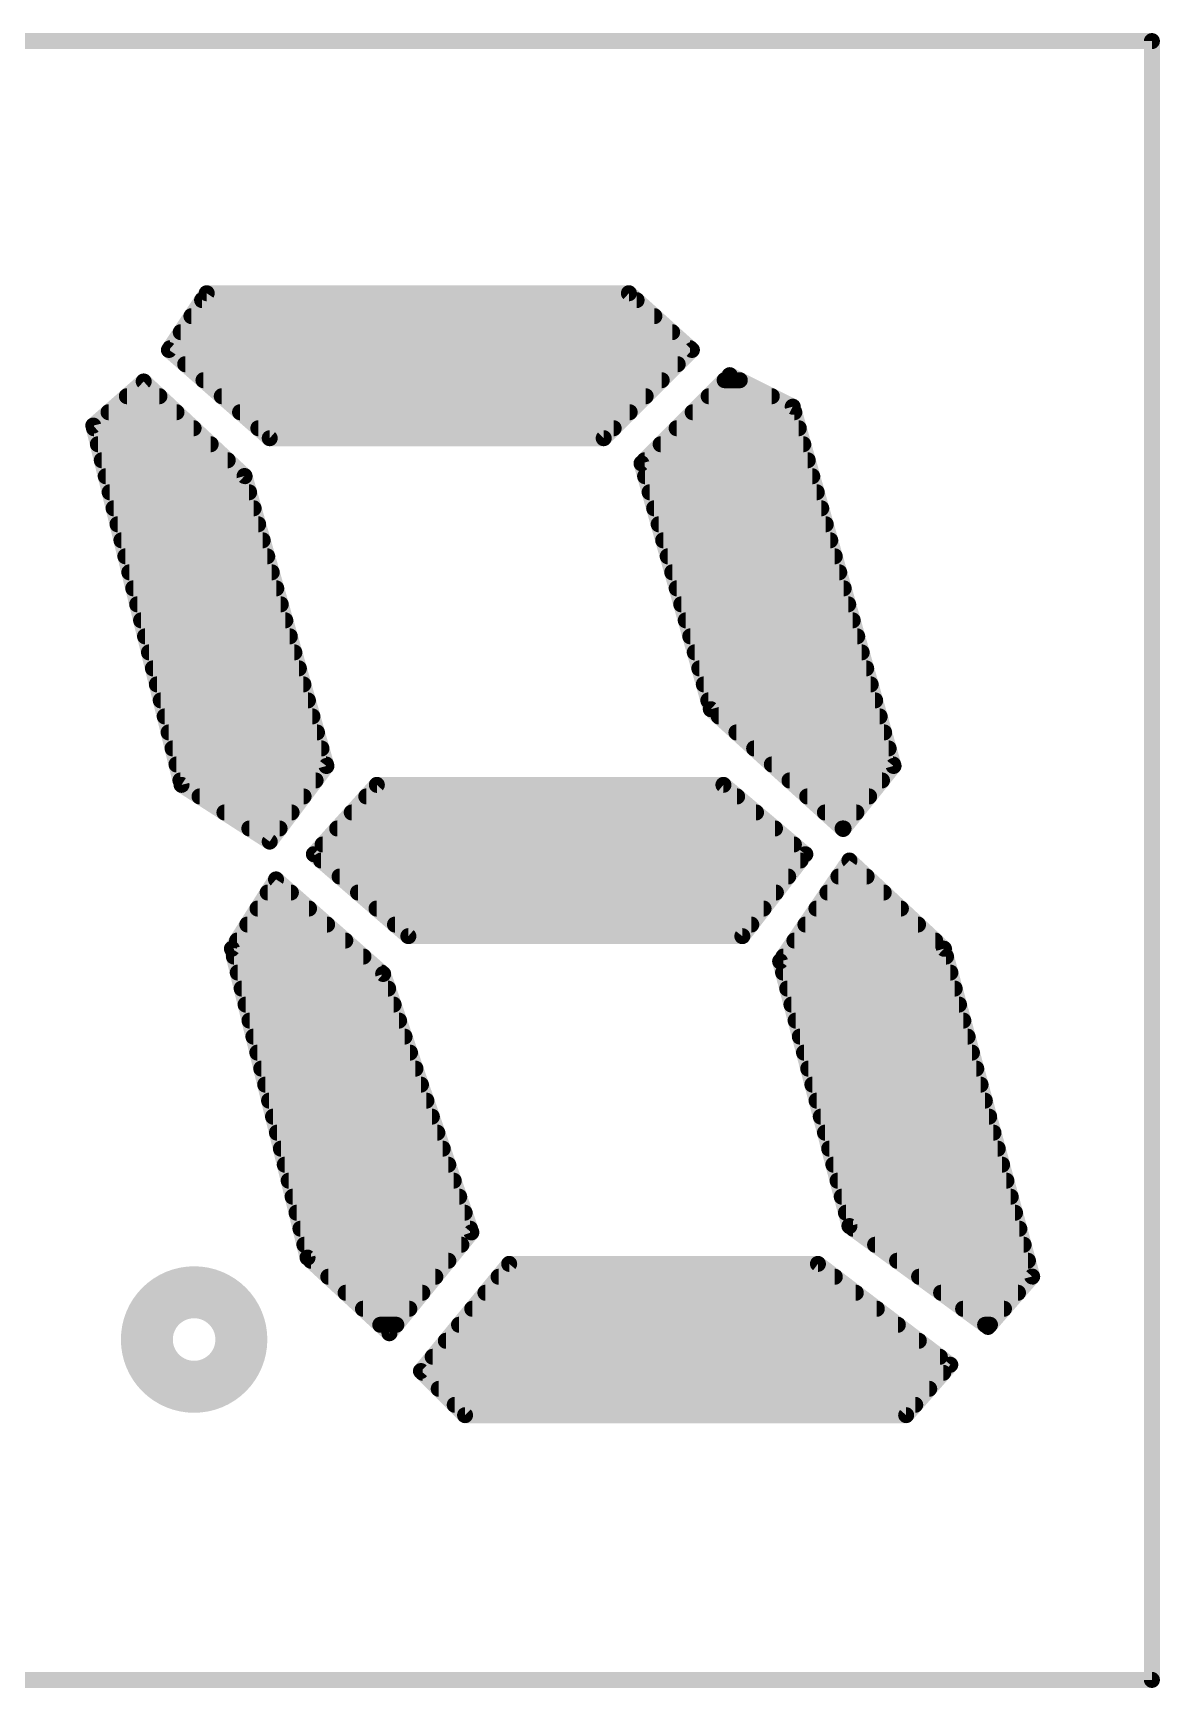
# Model space of a CAD drawing. Extents: x -36.1 to 36.1, y -36.8 to 19.2.
# Drawn here: x 18.24 to 36.13, y -13.13 to 13.13 of the extents above; entities that cross this region are included whole.
import ezdxf

# ---------------------------------------------------------------- set-up
doc = ezdxf.new("R2010")
doc.units = 0
doc.layers.add('22', color=40, linetype='CONTINUOUS')

msp = doc.modelspace()

# ---------------------------------------------------------------- linework, layer by layer
at = {"layer": '22', "const_width": 0.254}
for points in [[(36, 13), (-36, 13)], [(36, -13), (36, 13)], [(21, 9), (20.4, 8.1)], [(20.9267, 8.89), (27.8222, 8.89)], [(27.7, 9), (21, 9)], [(28.7, 8.1), (27.7, 9)], [(20.7573, 8.636), (28.1044, 8.636)], [(20.588, 8.382), (28.3867, 8.382)], [(20.4, 8.1), (22, 6.7)], [(20.4187, 8.128), (28.6689, 8.128)], [(27.3, 6.7), (28.7, 8.1)], [(20.6583, 7.874), (28.474, 7.874)], [(20, 7.6), (19.2, 6.9)], [(21.6, 6.1), (20, 7.6)], [(20.9486, 7.62), (28.22, 7.62)], [(27.9, 6.3), (29.3, 7.7)], [(29.22, 7.62), (29.46, 7.62)], [(29.3, 7.7), (30.3, 7.2)], [(19.7326, 7.366), (20.2496, 7.366)], [(21.2389, 7.366), (27.966, 7.366)], [(28.966, 7.366), (29.968, 7.366)], [(19.4423, 7.112), (20.5205, 7.112)], [(21.5291, 7.112), (27.712, 7.112)], [(28.712, 7.112), (30.3247, 7.112)], [(30.3, 7.2), (31.9, 1.5)], [(19.2, 6.9), (20.6, 1.2)], [(19.2103, 6.858), (20.7915, 6.858)], [(21.8194, 6.858), (27.458, 6.858)], [(22, 6.7), (27.3, 6.7)], [(28.458, 6.858), (30.396, 6.858)], [(19.2727, 6.604), (21.0624, 6.604)], [(28.204, 6.604), (30.4673, 6.604)], [(19.3351, 6.35), (21.3333, 6.35)], [(29, 2.4), (27.9, 6.3)], [(27.95, 6.35), (30.5386, 6.35)], [(19.3975, 6.096), (21.6011, 6.096)], [(22.9, 1.5), (21.6, 6.1)], [(27.9575, 6.096), (30.6099, 6.096)], [(19.4599, 5.842), (21.6729, 5.842)], [(28.0292, 5.842), (30.6812, 5.842)], [(19.5222, 5.588), (21.7447, 5.588)], [(28.1008, 5.588), (30.7525, 5.588)], [(19.5846, 5.334), (21.8165, 5.334)], [(28.1725, 5.334), (30.8238, 5.334)], [(19.647, 5.08), (21.8883, 5.08)], [(28.2441, 5.08), (30.8951, 5.08)], [(19.7094, 4.826), (21.96, 4.826)], [(28.3157, 4.826), (30.9664, 4.826)], [(19.7718, 4.572), (22.0318, 4.572)], [(28.3874, 4.572), (31.0377, 4.572)], [(19.8342, 4.318), (22.1036, 4.318)], [(28.459, 4.318), (31.109, 4.318)], [(19.8966, 4.064), (22.1754, 4.064)], [(28.5307, 4.064), (31.1803, 4.064)], [(19.9589, 3.81), (22.2472, 3.81)], [(20.0213, 3.556), (22.319, 3.556)], [(28.6023, 3.81), (31.2516, 3.81)], [(28.674, 3.556), (31.3229, 3.556)], [(20.0837, 3.302), (22.3907, 3.302)], [(28.7456, 3.302), (31.3942, 3.302)], [(20.1461, 3.048), (22.4625, 3.048)], [(28.8172, 3.048), (31.4655, 3.048)], [(20.2085, 2.794), (22.5343, 2.794)], [(28.8889, 2.794), (31.5368, 2.794)], [(20.2709, 2.54), (22.6061, 2.54)], [(28.9605, 2.54), (31.6081, 2.54)], [(20.3333, 2.286), (22.6779, 2.286)], [(31.1, 0.5), (29, 2.4)], [(29.126, 2.286), (31.6794, 2.286)], [(20.3956, 2.032), (22.7497, 2.032)], [(29.4067, 2.032), (31.7507, 2.032)], [(20.458, 1.778), (22.8214, 1.778)], [(29.6875, 1.778), (31.822, 1.778)], [(20.5204, 1.524), (22.8932, 1.524)], [(22, 0.3), (22.9, 1.5)], [(29.9682, 1.524), (31.8933, 1.524)], [(31.9, 1.5), (31.1, 0.5)], [(20.5828, 1.27), (22.7275, 1.27)], [(20.6, 1.2), (22, 0.3)], [(23.7, 1.2), (22.7, 0.1)], [(29.2, 1.2), (23.7, 1.2)], [(30.5, 0.1), (29.2, 1.2)], [(30.249, 1.27), (31.716, 1.27)], [(20.8862, 1.016), (22.537, 1.016)], [(23.5327, 1.016), (29.4175, 1.016)], [(30.5297, 1.016), (31.5128, 1.016)], [(21.2813, 0.762), (22.3465, 0.762)], [(23.3018, 0.762), (29.7176, 0.762)], [(30.8104, 0.762), (31.3096, 0.762)], [(21.6764, 0.508), (22.156, 0.508)], [(23.0709, 0.508), (30.0178, 0.508)], [(31.0912, 0.508), (31.1064, 0.508)], [(22.84, 0.254), (30.318, 0.254)], [(22.7, 0.1), (24.2, -1.2)], [(22.8154, 0), (30.4231, 0)], [(29.5, -1.2), (30.5, 0.1)], [(31.2, 0), (30.1, -1.6)], [(32.7, -1.4), (31.2, 0)], [(22.1, -0.3), (21.4, -1.4)], [(23.8, -1.8), (22.1, -0.3)], [(23.1085, -0.254), (30.2277, -0.254)], [(31.0254, -0.254), (31.4721, -0.254)], [(21.9676, -0.508), (22.3357, -0.508)], [(23.4015, -0.508), (30.0323, -0.508)], [(30.8508, -0.508), (31.7443, -0.508)], [(21.806, -0.762), (22.6236, -0.762)], [(23.6946, -0.762), (29.8369, -0.762)], [(30.6761, -0.762), (32.0164, -0.762)], [(21.6444, -1.016), (22.9115, -1.016)], [(23.9877, -1.016), (29.6415, -1.016)], [(30.5015, -1.016), (32.2886, -1.016)], [(21.4, -1.4), (22.6, -6.3)], [(21.4827, -1.27), (23.1993, -1.27)], [(24.2, -1.2), (29.5, -1.2)], [(30.3269, -1.27), (32.5607, -1.27)], [(34.1, -6.6), (32.7, -1.4)], [(21.4304, -1.524), (23.4872, -1.524)], [(30.1, -1.6), (31.2, -5.8)], [(30.1523, -1.524), (32.7334, -1.524)], [(21.4926, -1.778), (23.7751, -1.778)], [(25.2, -5.9), (23.8, -1.8)], [(30.1466, -1.778), (32.8018, -1.778)], [(21.5548, -2.032), (23.8792, -2.032)], [(30.2131, -2.032), (32.8702, -2.032)], [(21.617, -2.286), (23.966, -2.286)], [(30.2797, -2.286), (32.9385, -2.286)], [(21.6792, -2.54), (24.0527, -2.54)], [(30.3462, -2.54), (33.0069, -2.54)], [(21.7414, -2.794), (24.1394, -2.794)], [(30.4127, -2.794), (33.0753, -2.794)], [(21.8036, -3.048), (24.2261, -3.048)], [(30.4792, -3.048), (33.1437, -3.048)], [(21.8658, -3.302), (24.3129, -3.302)], [(30.5458, -3.302), (33.2121, -3.302)], [(21.928, -3.556), (24.3996, -3.556)], [(30.6123, -3.556), (33.2805, -3.556)], [(21.9902, -3.81), (24.4863, -3.81)], [(22.0524, -4.064), (24.5731, -4.064)], [(30.6788, -3.81), (33.3488, -3.81)], [(30.7453, -4.064), (33.4172, -4.064)], [(22.1146, -4.318), (24.6598, -4.318)], [(30.8119, -4.318), (33.4856, -4.318)], [(22.1768, -4.572), (24.7465, -4.572)], [(30.8784, -4.572), (33.554, -4.572)], [(22.239, -4.826), (24.8333, -4.826)], [(30.9449, -4.826), (33.6224, -4.826)], [(22.3012, -5.08), (24.92, -5.08)], [(31.0114, -5.08), (33.6908, -5.08)], [(22.3634, -5.334), (25.0067, -5.334)], [(31.078, -5.334), (33.7592, -5.334)], [(22.4256, -5.588), (25.0935, -5.588)], [(31.1445, -5.588), (33.8275, -5.588)], [(22.4878, -5.842), (25.1802, -5.842)], [(23.9, -7.5), (25.2, -5.9)], [(31.2, -5.8), (33.4, -7.4)], [(31.2578, -5.842), (33.8959, -5.842)], [(22.55, -6.096), (25.0408, -6.096)], [(31.607, -6.096), (33.9643, -6.096)], [(22.6, -6.3), (23.9, -7.5)], [(22.6542, -6.35), (24.8344, -6.35)], [(25.8, -6.4), (24.4, -8.1)], [(30.7, -6.4), (25.8, -6.4)], [(32.8, -8), (30.7, -6.4)], [(31.9563, -6.35), (34.0327, -6.35)], [(22.9293, -6.604), (24.628, -6.604)], [(25.632, -6.604), (30.9678, -6.604)], [(32.3055, -6.604), (34.0965, -6.604)], [(33.4, -7.4), (34.1, -6.6)], [(23.2045, -6.858), (24.4216, -6.858)], [(25.4228, -6.858), (31.3011, -6.858)], [(32.6547, -6.858), (33.8743, -6.858)], [(23.4797, -7.112), (24.2153, -7.112)], [(25.2137, -7.112), (31.6345, -7.112)], [(33.004, -7.112), (33.652, -7.112)], [(23.7548, -7.366), (24.0089, -7.366)], [(25.0045, -7.366), (31.9679, -7.366)], [(33.3533, -7.366), (33.4297, -7.366)], [(24.7953, -7.62), (32.3013, -7.62)], [(24.5861, -7.874), (32.6346, -7.874)], [(32.1, -8.8), (32.8, -8)], [(24.4, -8.1), (25.1, -8.8)], [(24.428, -8.128), (32.688, -8.128)], [(24.682, -8.382), (32.4657, -8.382)], [(24.936, -8.636), (32.2435, -8.636)], [(25.1, -8.8), (32.1, -8.8)], [(-36, -13), (36, -13)]]:
    msp.add_lwpolyline(points, dxfattribs=at)
at = {"layer": '22'}
for points, const_width in [([(36, 12.9365, 1), (36, 13.0635)], 0.127), ([(36.0635, 13, 1), (35.9365, 13)], 0.127), ([(20.9267, 8.9535, 1), (20.9267, 8.8265)], 0.127), ([(21, 9.0635, 1), (21, 8.9365)], 0.127), ([(21.0528, 8.9648, 1), (20.9472, 9.0352)], 0.127), ([(27.7425, 9.0472, 1), (27.6575, 8.9528)], 0.127), ([(27.7, 8.9365, 1), (27.7, 9.0635)], 0.127), ([(27.8222, 8.8265, 1), (27.8222, 8.9535)], 0.127), ([(20.7573, 8.6995, 1), (20.7573, 8.5725)], 0.127), ([(28.1044, 8.5725, 1), (28.1044, 8.6995)], 0.127), ([(20.588, 8.4455, 1), (20.588, 8.3185)], 0.127), ([(28.3867, 8.3185, 1), (28.3867, 8.4455)], 0.127), ([(20.4418, 8.1478, 1), (20.3582, 8.0522)], 0.127), ([(20.3472, 8.1352, 1), (20.4528, 8.0648)], 0.127), ([(20.4187, 8.1915, 1), (20.4187, 8.0645)], 0.127), ([(28.7449, 8.0551, 1), (28.6551, 8.1449)], 0.127), ([(28.6575, 8.0528, 1), (28.7425, 8.1472)], 0.127), ([(28.6689, 8.0645, 1), (28.6689, 8.1915)], 0.127), ([(20.6583, 7.9375, 1), (20.6583, 7.8105)], 0.127), ([(28.474, 7.8105, 1), (28.474, 7.9375)], 0.127), ([(20.0434, 7.6463, 1), (19.9566, 7.5537)], 0.127), ([(20.0418, 7.5522, 1), (19.9582, 7.6478)], 0.127), ([(20.9486, 7.6835, 1), (20.9486, 7.5565)], 0.127), ([(28.22, 7.5565, 1), (28.22, 7.6835)], 0.127), ([(29.22, 7.6835, 1), (29.22, 7.5565)], 0.127), ([(29.3284, 7.7568, 1), (29.2716, 7.6432)], 0.127), ([(29.3449, 7.6551, 1), (29.2551, 7.7449)], 0.127), ([(29.46, 7.5565, 1), (29.46, 7.6835)], 0.127), ([(19.7326, 7.4295, 1), (19.7326, 7.3025)], 0.127), ([(20.2496, 7.3025, 1), (20.2496, 7.4295)], 0.127), ([(21.2389, 7.4295, 1), (21.2389, 7.3025)], 0.127), ([(27.966, 7.3025, 1), (27.966, 7.4295)], 0.127), ([(28.966, 7.4295, 1), (28.966, 7.3025)], 0.127), ([(29.968, 7.3025, 1), (29.968, 7.4295)], 0.127), ([(19.4423, 7.1755, 1), (19.4423, 7.0485)], 0.127), ([(20.5205, 7.0485, 1), (20.5205, 7.1755)], 0.127), ([(21.5291, 7.1755, 1), (21.5291, 7.0485)], 0.127), ([(27.712, 7.0485, 1), (27.712, 7.1755)], 0.127), ([(28.712, 7.1755, 1), (28.712, 7.0485)], 0.127), ([(30.3611, 7.2172, 1), (30.2389, 7.1828)], 0.127), ([(30.2716, 7.1432, 1), (30.3284, 7.2568)], 0.127), ([(30.3247, 7.0485, 1), (30.3247, 7.1755)], 0.127), ([(19.2617, 6.9151, 1), (19.1383, 6.8849)], 0.127), ([(19.1582, 6.9478, 1), (19.2418, 6.8522)], 0.127), ([(19.2103, 6.9215, 1), (19.2103, 6.7945)], 0.127), ([(20.7915, 6.7945, 1), (20.7915, 6.9215)], 0.127), ([(21.8194, 6.9215, 1), (21.8194, 6.7945)], 0.127), ([(22, 6.7635, 1), (22, 6.6365)], 0.127), ([(27.3, 6.6365, 1), (27.3, 6.7635)], 0.127), ([(27.458, 6.7945, 1), (27.458, 6.9215)], 0.127), ([(28.458, 6.9215, 1), (28.458, 6.7945)], 0.127), ([(30.396, 6.7945, 1), (30.396, 6.9215)], 0.127), ([(19.2727, 6.6675, 1), (19.2727, 6.5405)], 0.127), ([(21.0624, 6.5405, 1), (21.0624, 6.6675)], 0.127), ([(21.9582, 6.6522, 1), (22.0418, 6.7478)], 0.127), ([(27.2551, 6.7449, 1), (27.3449, 6.6551)], 0.127), ([(28.204, 6.6675, 1), (28.204, 6.5405)], 0.127), ([(30.4673, 6.5405, 1), (30.4673, 6.6675)], 0.127), ([(19.3351, 6.4135, 1), (19.3351, 6.2865)], 0.127), ([(21.3333, 6.2865, 1), (21.3333, 6.4135)], 0.127), ([(27.9611, 6.3172, 1), (27.8389, 6.2828)], 0.127), ([(27.8551, 6.3449, 1), (27.9449, 6.2551)], 0.127), ([(27.95, 6.4135, 1), (27.95, 6.2865)], 0.127), ([(30.5386, 6.2865, 1), (30.5386, 6.4135)], 0.127), ([(19.3975, 6.1595, 1), (19.3975, 6.0325)], 0.127), ([(21.6611, 6.1173, 1), (21.5389, 6.0827)], 0.127), ([(21.5566, 6.0537, 1), (21.6434, 6.1463)], 0.127), ([(21.6011, 6.0325, 1), (21.6011, 6.1595)], 0.127), ([(27.9575, 6.1595, 1), (27.9575, 6.0325)], 0.127), ([(30.6099, 6.0325, 1), (30.6099, 6.1595)], 0.127), ([(19.4599, 5.9055, 1), (19.4599, 5.7785)], 0.127), ([(21.6729, 5.7785, 1), (21.6729, 5.9055)], 0.127), ([(28.0292, 5.9055, 1), (28.0292, 5.7785)], 0.127), ([(30.6812, 5.7785, 1), (30.6812, 5.9055)], 0.127), ([(19.5222, 5.6515, 1), (19.5222, 5.5245)], 0.127), ([(21.7447, 5.5245, 1), (21.7447, 5.6515)], 0.127), ([(28.1008, 5.6515, 1), (28.1008, 5.5245)], 0.127), ([(30.7525, 5.5245, 1), (30.7525, 5.6515)], 0.127), ([(19.5846, 5.3975, 1), (19.5846, 5.2705)], 0.127), ([(21.8165, 5.2705, 1), (21.8165, 5.3975)], 0.127), ([(28.1725, 5.3975, 1), (28.1725, 5.2705)], 0.127), ([(30.8238, 5.2705, 1), (30.8238, 5.3975)], 0.127), ([(19.647, 5.1435, 1), (19.647, 5.0165)], 0.127), ([(21.8883, 5.0165, 1), (21.8883, 5.1435)], 0.127), ([(28.2441, 5.1435, 1), (28.2441, 5.0165)], 0.127), ([(30.8951, 5.0165, 1), (30.8951, 5.1435)], 0.127), ([(19.7094, 4.8895, 1), (19.7094, 4.7625)], 0.127), ([(21.96, 4.7625, 1), (21.96, 4.8895)], 0.127), ([(28.3157, 4.8895, 1), (28.3157, 4.7625)], 0.127), ([(30.9664, 4.7625, 1), (30.9664, 4.8895)], 0.127), ([(19.7718, 4.6355, 1), (19.7718, 4.5085)], 0.127), ([(22.0318, 4.5085, 1), (22.0318, 4.6355)], 0.127), ([(28.3874, 4.6355, 1), (28.3874, 4.5085)], 0.127), ([(31.0377, 4.5085, 1), (31.0377, 4.6355)], 0.127), ([(19.8342, 4.3815, 1), (19.8342, 4.2545)], 0.127), ([(22.1036, 4.2545, 1), (22.1036, 4.3815)], 0.127), ([(28.459, 4.3815, 1), (28.459, 4.2545)], 0.127), ([(31.109, 4.2545, 1), (31.109, 4.3815)], 0.127), ([(19.8966, 4.1275, 1), (19.8966, 4.0005)], 0.127), ([(22.1754, 4.0005, 1), (22.1754, 4.1275)], 0.127), ([(28.5307, 4.1275, 1), (28.5307, 4.0005)], 0.127), ([(31.1803, 4.0005, 1), (31.1803, 4.1275)], 0.127), ([(19.9589, 3.8735, 1), (19.9589, 3.7465)], 0.127), ([(20.0213, 3.6195, 1), (20.0213, 3.4925)], 0.127), ([(22.2472, 3.7465, 1), (22.2472, 3.8735)], 0.127), ([(22.319, 3.4925, 1), (22.319, 3.6195)], 0.127), ([(28.6023, 3.8735, 1), (28.6023, 3.7465)], 0.127), ([(28.674, 3.6195, 1), (28.674, 3.4925)], 0.127), ([(31.2516, 3.7465, 1), (31.2516, 3.8735)], 0.127), ([(31.3229, 3.4925, 1), (31.3229, 3.6195)], 0.127), ([(20.0837, 3.3655, 1), (20.0837, 3.2385)], 0.127), ([(22.3907, 3.2385, 1), (22.3907, 3.3655)], 0.127), ([(28.7456, 3.3655, 1), (28.7456, 3.2385)], 0.127), ([(31.3942, 3.2385, 1), (31.3942, 3.3655)], 0.127), ([(20.1461, 3.1115, 1), (20.1461, 2.9845)], 0.127), ([(22.4625, 2.9845, 1), (22.4625, 3.1115)], 0.127), ([(28.8172, 3.1115, 1), (28.8172, 2.9845)], 0.127), ([(31.4655, 2.9845, 1), (31.4655, 3.1115)], 0.127), ([(20.2085, 2.8575, 1), (20.2085, 2.7305)], 0.127), ([(22.5343, 2.7305, 1), (22.5343, 2.8575)], 0.127), ([(28.8889, 2.8575, 1), (28.8889, 2.7305)], 0.127), ([(31.5368, 2.7305, 1), (31.5368, 2.8575)], 0.127), ([(20.2709, 2.6035, 1), (20.2709, 2.4765)], 0.127), ([(22.6061, 2.4765, 1), (22.6061, 2.6035)], 0.127), ([(28.9605, 2.6035, 1), (28.9605, 2.4765)], 0.127), ([(31.6081, 2.4765, 1), (31.6081, 2.6035)], 0.127), ([(20.3333, 2.3495, 1), (20.3333, 2.2225)], 0.127), ([(22.6779, 2.2225, 1), (22.6779, 2.3495)], 0.127), ([(29.0426, 2.4471, 1), (28.9574, 2.3529)], 0.127), ([(28.9389, 2.3828, 1), (29.0611, 2.4172)], 0.127), ([(29.126, 2.3495, 1), (29.126, 2.2225)], 0.127), ([(31.6794, 2.2225, 1), (31.6794, 2.3495)], 0.127), ([(20.3956, 2.0955, 1), (20.3956, 1.9685)], 0.127), ([(22.7497, 1.9685, 1), (22.7497, 2.0955)], 0.127), ([(29.4067, 2.0955, 1), (29.4067, 1.9685)], 0.127), ([(31.7507, 1.9685, 1), (31.7507, 2.0955)], 0.127), ([(20.458, 1.8415, 1), (20.458, 1.7145)], 0.127), ([(22.8214, 1.7145, 1), (22.8214, 1.8415)], 0.127), ([(29.6875, 1.8415, 1), (29.6875, 1.7145)], 0.127), ([(31.822, 1.7145, 1), (31.822, 1.8415)], 0.127), ([(20.5204, 1.5875, 1), (20.5204, 1.4605)], 0.127), ([(22.8389, 1.4827, 1), (22.9611, 1.5173)], 0.127), ([(22.9508, 1.4619, 1), (22.8492, 1.5381)], 0.127), ([(22.8932, 1.4605, 1), (22.8932, 1.5875)], 0.127), ([(29.9682, 1.5875, 1), (29.9682, 1.4605)], 0.127), ([(31.8389, 1.4828, 1), (31.9611, 1.5172)], 0.127), ([(31.9496, 1.4603, 1), (31.8504, 1.5397)], 0.127), ([(31.8933, 1.4605, 1), (31.8933, 1.5875)], 0.127), ([(20.5828, 1.3335, 1), (20.5828, 1.2065)], 0.127), ([(20.6343, 1.2534, 1), (20.5657, 1.1466)], 0.127), ([(22.7275, 1.2065, 1), (22.7275, 1.3335)], 0.127), ([(23.7, 1.2635, 1), (23.7, 1.1365)], 0.127), ([(23.747, 1.1573, 1), (23.653, 1.2427)], 0.127), ([(29.241, 1.2485, 1), (29.159, 1.1515)], 0.127), ([(29.2, 1.1365, 1), (29.2, 1.2635)], 0.127), ([(30.249, 1.3335, 1), (30.249, 1.2065)], 0.127), ([(31.716, 1.2065, 1), (31.716, 1.3335)], 0.127), ([(20.5383, 1.1849, 1), (20.6617, 1.2151)], 0.127), ([(20.8862, 1.0795, 1), (20.8862, 0.9525)], 0.127), ([(22.537, 0.9525, 1), (22.537, 1.0795)], 0.127), ([(23.5327, 1.0795, 1), (23.5327, 0.9525)], 0.127), ([(29.4175, 0.9525, 1), (29.4175, 1.0795)], 0.127), ([(30.5297, 1.0795, 1), (30.5297, 0.9525)], 0.127), ([(31.5128, 0.9525, 1), (31.5128, 1.0795)], 0.127), ([(21.2813, 0.8255, 1), (21.2813, 0.6985)], 0.127), ([(22.3465, 0.6985, 1), (22.3465, 0.8255)], 0.127), ([(23.3018, 0.8255, 1), (23.3018, 0.6985)], 0.127), ([(29.7176, 0.6985, 1), (29.7176, 0.8255)], 0.127), ([(30.8104, 0.8255, 1), (30.8104, 0.6985)], 0.127), ([(31.3096, 0.6985, 1), (31.3096, 0.8255)], 0.127), ([(21.6764, 0.5715, 1), (21.6764, 0.4445)], 0.127), ([(22.156, 0.4445, 1), (22.156, 0.5715)], 0.127), ([(23.0709, 0.5715, 1), (23.0709, 0.4445)], 0.127), ([(30.0178, 0.4445, 1), (30.0178, 0.5715)], 0.127), ([(31.0912, 0.5715, 1), (31.0912, 0.4445)], 0.127), ([(31.0504, 0.5397, 1), (31.1496, 0.4603)], 0.127), ([(31.0574, 0.4529, 1), (31.1426, 0.5471)], 0.127), ([(31.1064, 0.4445, 1), (31.1064, 0.5715)], 0.127), ([(21.9492, 0.3381, 1), (22.0508, 0.2619)], 0.127), ([(21.9657, 0.2466, 1), (22.0343, 0.3534)], 0.127), ([(22.84, 0.3175, 1), (22.84, 0.1905)], 0.127), ([(30.318, 0.1905, 1), (30.318, 0.3175)], 0.127), ([(22.7416, 0.148, 1), (22.6584, 0.052)], 0.127), ([(22.653, 0.1427, 1), (22.747, 0.0573)], 0.127), ([(22.8154, 0.0635, 1), (22.8154, -0.0635)], 0.127), ([(30.4231, -0.0635, 1), (30.4231, 0.0635)], 0.127), ([(30.5503, 0.0613, 1), (30.4497, 0.1387)], 0.127), ([(30.459, 0.0515, 1), (30.541, 0.1485)], 0.127), ([(31.2433, 0.0464, 1), (31.1567, -0.0464)], 0.127), ([(31.2523, -0.036, 1), (31.1477, 0.036)], 0.127), ([(22.142, -0.2524, 1), (22.058, -0.3476)], 0.127), ([(22.1536, -0.3341, 1), (22.0464, -0.2659)], 0.127), ([(23.1085, -0.1905, 1), (23.1085, -0.3175)], 0.127), ([(30.2277, -0.3175, 1), (30.2277, -0.1905)], 0.127), ([(31.0254, -0.1905, 1), (31.0254, -0.3175)], 0.127), ([(31.4721, -0.3175, 1), (31.4721, -0.1905)], 0.127), ([(21.9676, -0.4445, 1), (21.9676, -0.5715)], 0.127), ([(22.3357, -0.5715, 1), (22.3357, -0.4445)], 0.127), ([(23.4015, -0.4445, 1), (23.4015, -0.5715)], 0.127), ([(30.0323, -0.5715, 1), (30.0323, -0.4445)], 0.127), ([(30.8508, -0.4445, 1), (30.8508, -0.5715)], 0.127), ([(31.7443, -0.5715, 1), (31.7443, -0.4445)], 0.127), ([(21.806, -0.6985, 1), (21.806, -0.8255)], 0.127), ([(22.6236, -0.8255, 1), (22.6236, -0.6985)], 0.127), ([(23.6946, -0.6985, 1), (23.6946, -0.8255)], 0.127), ([(29.8369, -0.8255, 1), (29.8369, -0.6985)], 0.127), ([(30.6761, -0.6985, 1), (30.6761, -0.8255)], 0.127), ([(32.0164, -0.8255, 1), (32.0164, -0.6985)], 0.127), ([(21.6444, -0.9525, 1), (21.6444, -1.0795)], 0.127), ([(22.9115, -1.0795, 1), (22.9115, -0.9525)], 0.127), ([(23.9877, -0.9525, 1), (23.9877, -1.0795)], 0.127), ([(29.6415, -1.0795, 1), (29.6415, -0.9525)], 0.127), ([(30.5015, -0.9525, 1), (30.5015, -1.0795)], 0.127), ([(32.2886, -1.0795, 1), (32.2886, -0.9525)], 0.127), ([(21.4617, -1.3849, 1), (21.3383, -1.4151)], 0.127), ([(21.3464, -1.3659, 1), (21.4536, -1.4341)], 0.127), ([(21.4827, -1.2065, 1), (21.4827, -1.3335)], 0.127), ([(23.1993, -1.3335, 1), (23.1993, -1.2065)], 0.127), ([(24.2, -1.1365, 1), (24.2, -1.2635)], 0.127), ([(24.1584, -1.248, 1), (24.2416, -1.152)], 0.127), ([(29.4497, -1.1613, 1), (29.5503, -1.2387)], 0.127), ([(29.5, -1.2635, 1), (29.5, -1.1365)], 0.127), ([(30.3269, -1.2065, 1), (30.3269, -1.3335)], 0.127), ([(32.5607, -1.3335, 1), (32.5607, -1.2065)], 0.127), ([(32.7613, -1.3835, 1), (32.6387, -1.4165)], 0.127), ([(32.6567, -1.4464, 1), (32.7433, -1.3536)], 0.127), ([(21.4304, -1.4605, 1), (21.4304, -1.5875)], 0.127), ([(23.4872, -1.5875, 1), (23.4872, -1.4605)], 0.127), ([(30.1614, -1.5839, 1), (30.0386, -1.6161)], 0.127), ([(30.0477, -1.564, 1), (30.1523, -1.636)], 0.127), ([(30.1523, -1.4605, 1), (30.1523, -1.5875)], 0.127), ([(32.7334, -1.5875, 1), (32.7334, -1.4605)], 0.127), ([(21.4926, -1.7145, 1), (21.4926, -1.8415)], 0.127), ([(23.8601, -1.7795, 1), (23.7399, -1.8205)], 0.127), ([(23.758, -1.8476, 1), (23.842, -1.7524)], 0.127), ([(23.7751, -1.8415, 1), (23.7751, -1.7145)], 0.127), ([(30.1466, -1.7145, 1), (30.1466, -1.8415)], 0.127), ([(32.8018, -1.8415, 1), (32.8018, -1.7145)], 0.127), ([(21.5548, -1.9685, 1), (21.5548, -2.0955)], 0.127), ([(23.8792, -2.0955, 1), (23.8792, -1.9685)], 0.127), ([(30.2131, -1.9685, 1), (30.2131, -2.0955)], 0.127), ([(32.8702, -2.0955, 1), (32.8702, -1.9685)], 0.127), ([(21.617, -2.2225, 1), (21.617, -2.3495)], 0.127), ([(23.966, -2.3495, 1), (23.966, -2.2225)], 0.127), ([(30.2797, -2.2225, 1), (30.2797, -2.3495)], 0.127), ([(32.9385, -2.3495, 1), (32.9385, -2.2225)], 0.127), ([(21.6792, -2.4765, 1), (21.6792, -2.6035)], 0.127), ([(24.0527, -2.6035, 1), (24.0527, -2.4765)], 0.127), ([(30.3462, -2.4765, 1), (30.3462, -2.6035)], 0.127), ([(33.0069, -2.6035, 1), (33.0069, -2.4765)], 0.127), ([(21.7414, -2.7305, 1), (21.7414, -2.8575)], 0.127), ([(24.1394, -2.8575, 1), (24.1394, -2.7305)], 0.127), ([(30.4127, -2.7305, 1), (30.4127, -2.8575)], 0.127), ([(33.0753, -2.8575, 1), (33.0753, -2.7305)], 0.127), ([(21.8036, -2.9845, 1), (21.8036, -3.1115)], 0.127), ([(24.2261, -3.1115, 1), (24.2261, -2.9845)], 0.127), ([(30.4792, -2.9845, 1), (30.4792, -3.1115)], 0.127), ([(33.1437, -3.1115, 1), (33.1437, -2.9845)], 0.127), ([(21.8658, -3.2385, 1), (21.8658, -3.3655)], 0.127), ([(24.3129, -3.3655, 1), (24.3129, -3.2385)], 0.127), ([(30.5458, -3.2385, 1), (30.5458, -3.3655)], 0.127), ([(33.2121, -3.3655, 1), (33.2121, -3.2385)], 0.127), ([(21.928, -3.4925, 1), (21.928, -3.6195)], 0.127), ([(24.3996, -3.6195, 1), (24.3996, -3.4925)], 0.127), ([(30.6123, -3.4925, 1), (30.6123, -3.6195)], 0.127), ([(33.2805, -3.6195, 1), (33.2805, -3.4925)], 0.127), ([(21.9902, -3.7465, 1), (21.9902, -3.8735)], 0.127), ([(22.0524, -4.0005, 1), (22.0524, -4.1275)], 0.127), ([(24.4863, -3.8735, 1), (24.4863, -3.7465)], 0.127), ([(24.5731, -4.1275, 1), (24.5731, -4.0005)], 0.127), ([(30.6788, -3.7465, 1), (30.6788, -3.8735)], 0.127), ([(30.7453, -4.0005, 1), (30.7453, -4.1275)], 0.127), ([(33.3488, -3.8735, 1), (33.3488, -3.7465)], 0.127), ([(33.4172, -4.1275, 1), (33.4172, -4.0005)], 0.127), ([(22.1146, -4.2545, 1), (22.1146, -4.3815)], 0.127), ([(24.6598, -4.3815, 1), (24.6598, -4.2545)], 0.127), ([(30.8119, -4.2545, 1), (30.8119, -4.3815)], 0.127), ([(33.4856, -4.3815, 1), (33.4856, -4.2545)], 0.127), ([(22.1768, -4.5085, 1), (22.1768, -4.6355)], 0.127), ([(24.7465, -4.6355, 1), (24.7465, -4.5085)], 0.127), ([(30.8784, -4.5085, 1), (30.8784, -4.6355)], 0.127), ([(33.554, -4.6355, 1), (33.554, -4.5085)], 0.127), ([(22.239, -4.7625, 1), (22.239, -4.8895)], 0.127), ([(24.8333, -4.8895, 1), (24.8333, -4.7625)], 0.127), ([(30.9449, -4.7625, 1), (30.9449, -4.8895)], 0.127), ([(33.6224, -4.8895, 1), (33.6224, -4.7625)], 0.127), ([(22.3012, -5.0165, 1), (22.3012, -5.1435)], 0.127), ([(24.92, -5.1435, 1), (24.92, -5.0165)], 0.127), ([(31.0114, -5.0165, 1), (31.0114, -5.1435)], 0.127), ([(33.6908, -5.1435, 1), (33.6908, -5.0165)], 0.127), ([(22.3634, -5.2705, 1), (22.3634, -5.3975)], 0.127), ([(25.0067, -5.3975, 1), (25.0067, -5.2705)], 0.127), ([(31.078, -5.2705, 1), (31.078, -5.3975)], 0.127), ([(33.7592, -5.3975, 1), (33.7592, -5.2705)], 0.127), ([(22.4256, -5.5245, 1), (22.4256, -5.6515)], 0.127), ([(25.0935, -5.6515, 1), (25.0935, -5.5245)], 0.127), ([(31.1445, -5.5245, 1), (31.1445, -5.6515)], 0.127), ([(33.8275, -5.6515, 1), (33.8275, -5.5245)], 0.127), ([(22.4878, -5.7785, 1), (22.4878, -5.9055)], 0.127), ([(25.2493, -5.94, 1), (25.1507, -5.86)], 0.127), ([(25.1802, -5.9055, 1), (25.1802, -5.7785)], 0.127), ([(31.2373, -5.7486, 1), (31.1627, -5.8514)], 0.127), ([(31.1386, -5.8161, 1), (31.2614, -5.7839)], 0.127), ([(31.2578, -5.7785, 1), (31.2578, -5.9055)], 0.127), ([(33.8959, -5.9055, 1), (33.8959, -5.7785)], 0.127), ([(22.55, -6.0325, 1), (22.55, -6.1595)], 0.127), ([(25.0408, -6.1595, 1), (25.0408, -6.0325)], 0.127), ([(25.1399, -5.9205, 1), (25.2601, -5.8795)], 0.127), ([(31.607, -6.0325, 1), (31.607, -6.1595)], 0.127), ([(33.9643, -6.1595, 1), (33.9643, -6.0325)], 0.127), ([(22.6431, -6.2533, 1), (22.5569, -6.3467)], 0.127), ([(22.5383, -6.3151, 1), (22.6617, -6.2849)], 0.127), ([(22.6542, -6.2865, 1), (22.6542, -6.4135)], 0.127), ([(24.8344, -6.4135, 1), (24.8344, -6.2865)], 0.127), ([(25.8, -6.3365, 1), (25.8, -6.4635)], 0.127), ([(25.849, -6.4404, 1), (25.751, -6.3596)], 0.127), ([(30.7385, -6.3495, 1), (30.6615, -6.4505)], 0.127), ([(30.7, -6.4635, 1), (30.7, -6.3365)], 0.127), ([(31.9563, -6.2865, 1), (31.9563, -6.4135)], 0.127), ([(34.0327, -6.4135, 1), (34.0327, -6.2865)], 0.127), ([(20.8, -8.0123, 1), (20.8, -7.1877, 1), (20.8, -8.0123)], 1.5), ([(22.9293, -6.5405, 1), (22.9293, -6.6675)], 0.127), ([(24.628, -6.6675, 1), (24.628, -6.5405)], 0.127), ([(25.632, -6.5405, 1), (25.632, -6.6675)], 0.127), ([(30.9678, -6.6675, 1), (30.9678, -6.5405)], 0.127), ([(32.3055, -6.5405, 1), (32.3055, -6.6675)], 0.127), ([(34.0387, -6.6165, 1), (34.1613, -6.5835)], 0.127), ([(34.1478, -6.6418, 1), (34.0522, -6.5582)], 0.127), ([(34.0965, -6.6675, 1), (34.0965, -6.5405)], 0.127), ([(23.2045, -6.7945, 1), (23.2045, -6.9215)], 0.127), ([(24.4216, -6.9215, 1), (24.4216, -6.7945)], 0.127), ([(25.4228, -6.7945, 1), (25.4228, -6.9215)], 0.127), ([(31.3011, -6.9215, 1), (31.3011, -6.7945)], 0.127), ([(32.6547, -6.7945, 1), (32.6547, -6.9215)], 0.127), ([(33.8743, -6.9215, 1), (33.8743, -6.7945)], 0.127), ([(23.4797, -7.0485, 1), (23.4797, -7.1755)], 0.127), ([(24.2153, -7.1755, 1), (24.2153, -7.0485)], 0.127), ([(25.2137, -7.0485, 1), (25.2137, -7.1755)], 0.127), ([(31.6345, -7.1755, 1), (31.6345, -7.0485)], 0.127), ([(33.004, -7.0485, 1), (33.004, -7.1755)], 0.127), ([(33.652, -7.1755, 1), (33.652, -7.0485)], 0.127), ([(23.7548, -7.3025, 1), (23.7548, -7.4295)], 0.127), ([(24.0089, -7.4295, 1), (24.0089, -7.3025)], 0.127), ([(25.0045, -7.3025, 1), (25.0045, -7.4295)], 0.127), ([(31.9679, -7.4295, 1), (31.9679, -7.3025)], 0.127), ([(33.3533, -7.3025, 1), (33.3533, -7.4295)], 0.127), ([(33.3522, -7.3582, 1), (33.4478, -7.4418)], 0.127), ([(33.3627, -7.4514, 1), (33.4373, -7.3486)], 0.127), ([(33.4297, -7.4295, 1), (33.4297, -7.3025)], 0.127), ([(23.8507, -7.46, 1), (23.9493, -7.54)], 0.127), ([(23.8569, -7.5467, 1), (23.9431, -7.4533)], 0.127), ([(24.7953, -7.5565, 1), (24.7953, -7.6835)], 0.127), ([(32.3013, -7.6835, 1), (32.3013, -7.5565)], 0.127), ([(24.5861, -7.8105, 1), (24.5861, -7.9375)], 0.127), ([(32.6346, -7.9375, 1), (32.6346, -7.8105)], 0.127), ([(32.8478, -8.0418, 1), (32.7522, -7.9582)], 0.127), ([(24.4449, -8.0551, 1), (24.3551, -8.1449)], 0.127), ([(24.351, -8.0596, 1), (24.449, -8.1404)], 0.127), ([(24.428, -8.0645, 1), (24.428, -8.1915)], 0.127), ([(32.688, -8.1915, 1), (32.688, -8.0645)], 0.127), ([(32.7615, -8.0505, 1), (32.8385, -7.9495)], 0.127), ([(24.682, -8.3185, 1), (24.682, -8.4455)], 0.127), ([(32.4657, -8.4455, 1), (32.4657, -8.3185)], 0.127), ([(24.936, -8.5725, 1), (24.936, -8.6995)], 0.127), ([(32.2435, -8.6995, 1), (32.2435, -8.5725)], 0.127), ([(25.1, -8.7365, 1), (25.1, -8.8635)], 0.127), ([(25.0551, -8.8449, 1), (25.1449, -8.7551)], 0.127), ([(32.0522, -8.7582, 1), (32.1478, -8.8418)], 0.127), ([(32.1, -8.8635, 1), (32.1, -8.7365)], 0.127), ([(35.9365, -13, 1), (36.0635, -13)], 0.127), ([(36, -13.0635, 1), (36, -12.9365)], 0.127)]:
    msp.add_lwpolyline(points, format="xyb", dxfattribs=dict(at, const_width=const_width))

doc.saveas('drawing.dxf')
